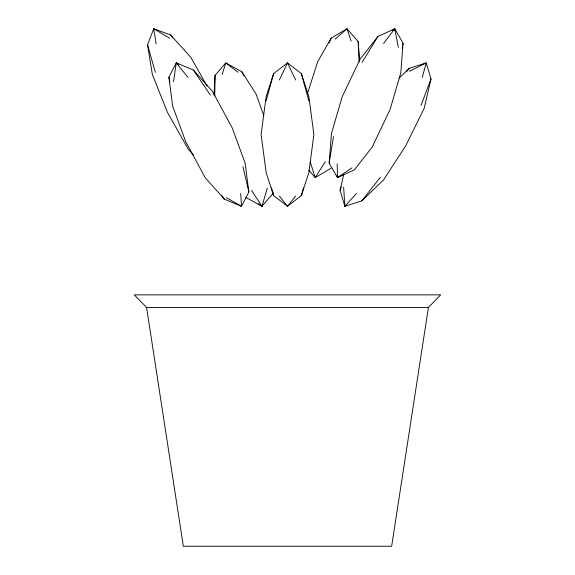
<?xml version="1.0" encoding="UTF-8"?>
<svg xmlns="http://www.w3.org/2000/svg" width="575" height="575" viewBox="0 0 575 575"><rect width="100%" height="100%" fill="white"/><g stroke="black" fill="none" stroke-linecap="round" stroke-linejoin="round"><path stroke-width="0.86" d="M214.763 95.917L215.05 75.404L225.767 62.898L241.895 71.803L256.019 93.941L263.752 115.453M214.065 94.76L215.05 75.404M272.823 191.159L272.694 193.797L261.97 206.303L245.848 197.397M329.166 163.12L331.416 133.659L342.19 96.765L360.065 59.232L377.904 36.498L394.766 28.75L403.068 43.24L400.818 72.702L390.044 109.588L372.169 147.128L354.329 169.862L337.467 177.603L329.166 163.12L333.457 136.749M153.532 30.468L153.741 28.75L170.61 34.982L190.828 57.335L207.029 86.113M173.542 81.628L176.266 62.898L193.38 70.013L212.498 91.418L232.171 127.772L245.115 163.12L248.874 192.007L241.5 206.303L224.387 199.187L205.268 177.79L185.596 141.428L172.644 106.08L168.892 77.194L176.266 62.898L178.545 64.192M428.425 307.431L391.661 546.25L183.339 546.25L146.575 307.431L134.32 294.86L440.68 294.86L428.425 307.431L146.575 307.431M402.205 48.508L402.493 46.755M402.78 44.994L403.068 43.24M399.036 78.157L409.256 68.317L426.204 62.898L431.013 78.897L424.206 108.265L405.857 145.504L383.532 179.968L361.812 200.883L344.863 206.303L340.055 190.311L343.663 174.757M422.244 77.474L426.204 62.898L409.457 71.257M266.146 100.855L273.621 73.607L287.5 62.898L301.379 73.607L308.854 96.636L313.893 134.6L308.854 172.565L301.379 195.593L287.5 206.303L273.621 195.593L266.146 172.565L261.107 134.6L266.146 96.636L273.621 73.607M301.379 195.593L303.478 187.932M258.577 203.715L261.97 206.303L267.289 188.255M222.216 74.355L225.767 62.898L238 72.234M307.345 93.962L317.767 61.561L331.143 38.158L347.027 28.75L358.168 41.573L359.648 60.77M340.055 190.311L341.306 186.983M421.008 105.513L431.013 78.897M193.452 154.941L188.104 149.026L167.526 112.463L152.382 74.599L147.545 44.749L153.741 28.75L169.733 38.281M328.9 43.06L331.143 38.158M279.342 80.004L287.5 62.898L288.585 64.271M362.099 62.323L377.904 36.498M325.378 161.518L315.229 177.603L308.782 170.178M383.547 43.484L394.766 28.75L398.338 47.452M406.532 71.796L409.256 68.317M361.812 200.883L380.334 177.215M286.415 64.271L287.5 62.898L295.658 80.004M295.658 196.025L287.5 206.303L279.342 196.025M343.649 187.278L344.863 206.303L356.435 193.495M335.211 39.078L347.027 28.75L351.102 41.091M392.588 30.209L394.766 28.75L394.802 30.461M337.144 175.907L337.467 177.603L351.986 167.878M331.121 168.195L315.229 177.603L310.27 161.978M344.863 206.303L346.459 205.512M226.32 197.649L241.5 206.303L240.709 193.43M176.266 62.898L187.939 77.409M170.61 34.982L172.644 37.878M193.38 70.013L210.328 95.033M221.893 195.507L224.387 199.187M251.505 190.375L261.97 206.303M241.895 71.803L243.872 75.778M147.545 44.749L155.329 72.357M301.379 73.607L308.854 100.855M271.522 187.932L273.621 195.593M242.945 166.736L248.874 192.007M168.892 77.194L169.912 81.549M153.741 28.75L156.17 44.023M358.168 41.573L359.109 61.59M337.194 163.911L337.467 177.603"/></g></svg>
